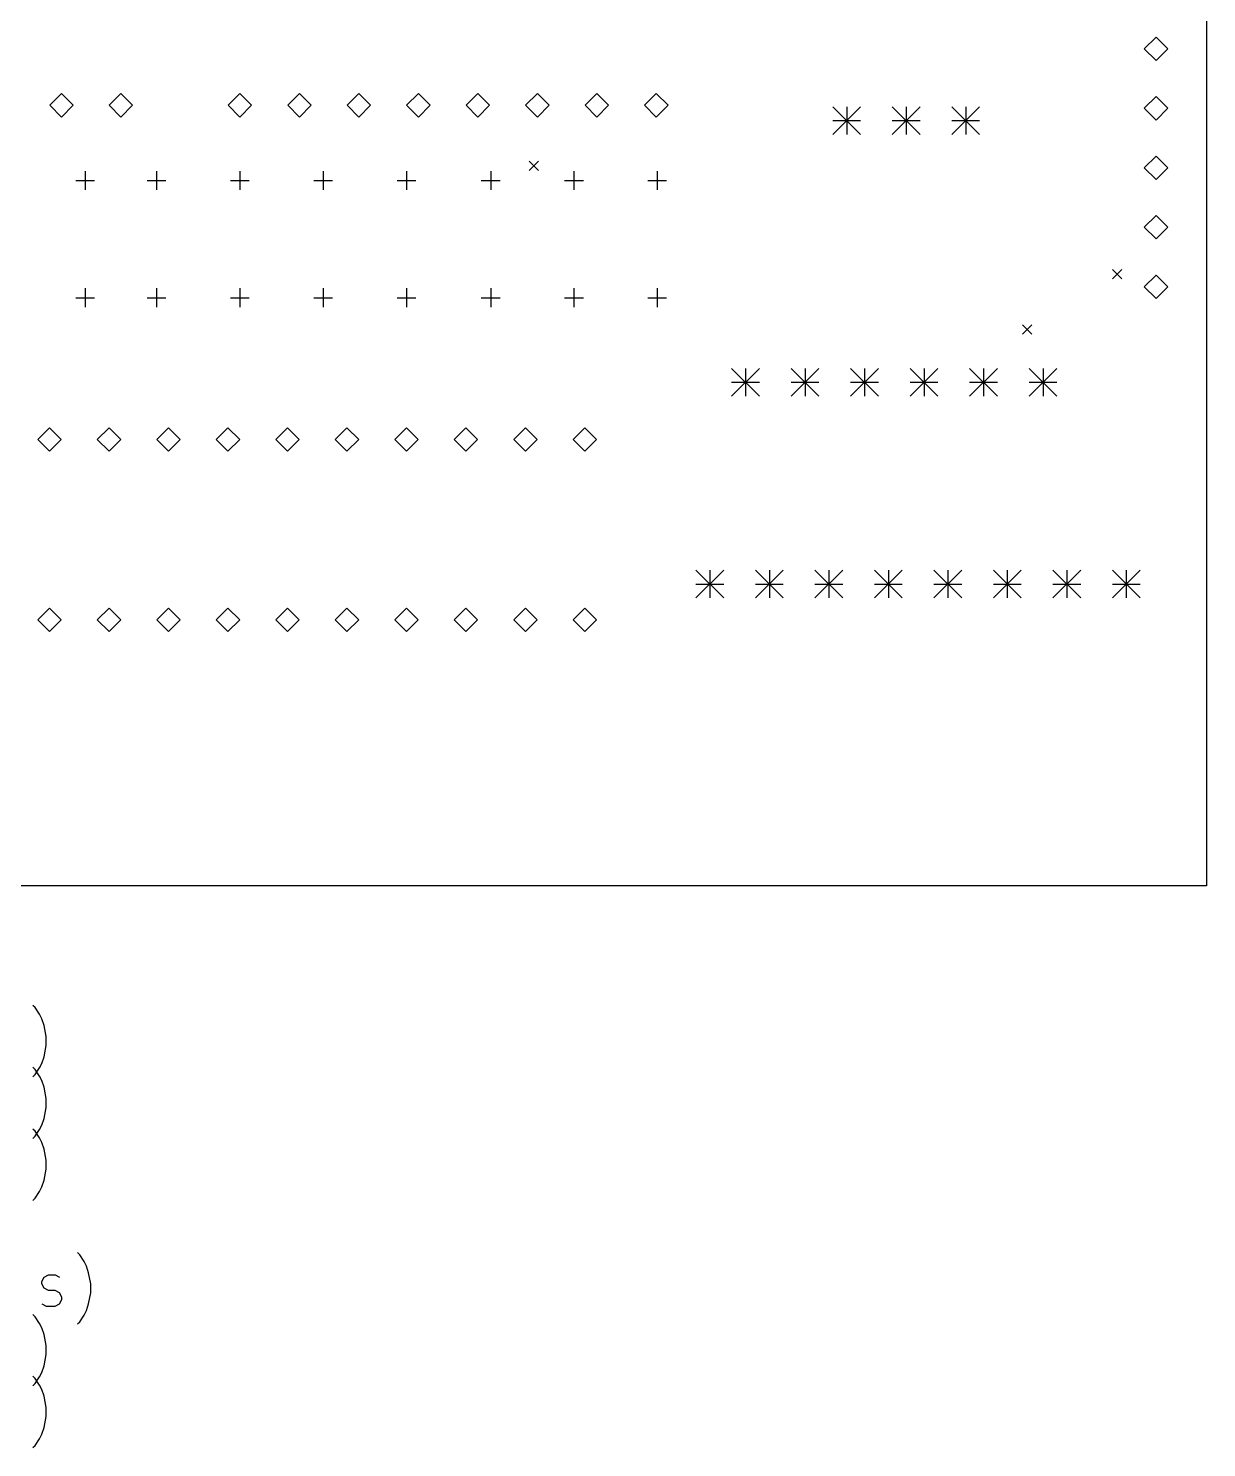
# Model space of a CAD drawing. Extents: x 114 to 215, y -159 to -37.
# Drawn here: x 164.6 to 214.9, y -159.2 to -98.6 of the extents above; entities that cross this region are included whole.
import ezdxf

# ---------------------------------------------------------------- set-up
doc = ezdxf.new("R2010")
doc.units = 0
doc.layers.add('BLACK', color=7, linetype='CONTINUOUS')

msp = doc.modelspace()

# ---------------------------------------------------------------- linework, layer by layer
at = {"layer": 'BLACK', "linetype": 'CONTINUOUS'}
for p, q in [((214.935, -36.8175), (214.935, -135.2425)), ((212.776, -98.992), (212.276, -99.492)), ((213.276, -99.492), (212.776, -98.992)), ((212.276, -99.492), (212.776, -99.992)), ((212.776, -99.992), (213.276, -99.492)), ((166.04, -101.405), (165.54, -101.905)), ((166.54, -101.905), (166.04, -101.405)), ((168.58, -101.405), (168.08, -101.905)), ((169.08, -101.905), (168.58, -101.405)), ((173.66, -101.405), (173.16, -101.905)), ((174.16, -101.905), (173.66, -101.405)), ((176.2, -101.405), (175.7, -101.905)), ((176.7, -101.905), (176.2, -101.405)), ((178.74, -101.405), (178.24, -101.905)), ((179.24, -101.905), (178.74, -101.405)), ((181.28, -101.405), (180.78, -101.905)), ((181.78, -101.905), (181.28, -101.405)), ((183.82, -101.405), (183.32, -101.905)), ((184.32, -101.905), (183.82, -101.405)), ((186.36, -101.405), (185.86, -101.905)), ((186.86, -101.905), (186.36, -101.405)), ((188.9, -101.405), (188.4, -101.905)), ((189.4, -101.905), (188.9, -101.405)), ((191.44, -101.405), (190.94, -101.905)), ((191.94, -101.905), (191.44, -101.405)), ((212.776, -101.532), (212.276, -102.032)), ((213.276, -102.032), (212.776, -101.532)), ((165.54, -101.905), (166.04, -102.405)), ((166.04, -102.405), (166.54, -101.905)), ((168.08, -101.905), (168.58, -102.405)), ((168.58, -102.405), (169.08, -101.905)), ((173.16, -101.905), (173.66, -102.405)), ((173.66, -102.405), (174.16, -101.905)), ((175.7, -101.905), (176.2, -102.405)), ((176.2, -102.405), (176.7, -101.905)), ((178.24, -101.905), (178.74, -102.405)), ((178.74, -102.405), (179.24, -101.905)), ((180.78, -101.905), (181.28, -102.405)), ((181.28, -102.405), (181.78, -101.905)), ((183.32, -101.905), (183.82, -102.405)), ((183.82, -102.405), (184.32, -101.905)), ((185.86, -101.905), (186.36, -102.405)), ((186.36, -102.405), (186.86, -101.905)), ((188.4, -101.905), (188.9, -102.405)), ((188.9, -102.405), (189.4, -101.905)), ((190.94, -101.905), (191.44, -102.405)), ((191.44, -102.405), (191.94, -101.905)), ((198.973, -101.965), (200.163, -103.155)), ((200.163, -101.965), (198.973, -103.155)), ((199.568, -101.965), (199.568, -103.155)), ((201.513, -101.965), (202.703, -103.155)), ((202.703, -101.965), (201.513, -103.155)), ((202.108, -101.965), (202.108, -103.155)), ((204.053, -101.965), (205.243, -103.155)), ((205.243, -101.965), (204.053, -103.155)), ((204.648, -101.965), (204.648, -103.155)), ((212.276, -102.032), (212.776, -102.532)), ((212.776, -102.532), (213.276, -102.032)), ((198.973, -102.56), (200.163, -102.56)), ((201.513, -102.56), (202.703, -102.56)), ((204.053, -102.56), (205.243, -102.56)), ((212.776, -104.072), (212.276, -104.572)), ((213.276, -104.572), (212.776, -104.072)), ((167.056, -104.72), (167.056, -105.52)), ((170.104, -104.72), (170.104, -105.52)), ((173.66, -104.72), (173.66, -105.52)), ((177.216, -104.72), (177.216, -105.52)), ((180.772, -104.72), (180.772, -105.52)), ((184.368, -104.72), (184.368, -105.52)), ((186.0088, -104.2902), (186.4088, -104.6902)), ((186.4088, -104.2902), (186.0088, -104.6902)), ((187.924, -104.72), (187.924, -105.52)), ((191.48, -104.72), (191.48, -105.52)), ((212.276, -104.572), (212.776, -105.072)), ((212.776, -105.072), (213.276, -104.572)), ((166.656, -105.12), (167.456, -105.12)), ((169.704, -105.12), (170.504, -105.12)), ((173.26, -105.12), (174.06, -105.12)), ((176.816, -105.12), (177.616, -105.12)), ((180.372, -105.12), (181.172, -105.12)), ((183.968, -105.12), (184.768, -105.12)), ((187.524, -105.12), (188.324, -105.12)), ((191.08, -105.12), (191.88, -105.12)), ((212.776, -106.612), (212.276, -107.112)), ((213.276, -107.112), (212.776, -106.612)), ((212.276, -107.112), (212.776, -107.612)), ((212.776, -107.612), (213.276, -107.112)), ((210.9155, -108.9208), (211.3155, -109.3208)), ((211.3155, -108.9208), (210.9155, -109.3208)), ((212.776, -109.152), (212.276, -109.652)), ((212.276, -109.652), (212.776, -110.152)), ((213.276, -109.652), (212.776, -109.152)), ((212.776, -110.152), (213.276, -109.652)), ((166.656, -110.12), (167.456, -110.12)), ((167.056, -109.72), (167.056, -110.52)), ((169.704, -110.12), (170.504, -110.12)), ((170.104, -109.72), (170.104, -110.52)), ((173.26, -110.12), (174.06, -110.12)), ((173.66, -109.72), (173.66, -110.52)), ((176.816, -110.12), (177.616, -110.12)), ((177.216, -109.72), (177.216, -110.52)), ((180.372, -110.12), (181.172, -110.12)), ((180.772, -109.72), (180.772, -110.52)), ((183.968, -110.12), (184.768, -110.12)), ((184.368, -109.72), (184.368, -110.52)), ((187.524, -110.12), (188.324, -110.12)), ((187.924, -109.72), (187.924, -110.52)), ((191.08, -110.12), (191.88, -110.12)), ((191.48, -109.72), (191.48, -110.52)), ((207.0777, -111.2797), (207.4777, -111.6797)), ((207.4777, -111.2797), (207.0777, -111.6797)), ((194.655, -113.141), (195.845, -114.331)), ((195.845, -113.141), (194.655, -114.331)), ((195.25, -113.141), (195.25, -114.331)), ((197.195, -113.141), (198.385, -114.331)), ((198.385, -113.141), (197.195, -114.331)), ((197.79, -113.141), (197.79, -114.331)), ((199.735, -113.141), (200.925, -114.331)), ((200.925, -113.141), (199.735, -114.331)), ((200.33, -113.141), (200.33, -114.331)), ((202.275, -113.141), (203.465, -114.331)), ((203.465, -113.141), (202.275, -114.331)), ((202.87, -113.141), (202.87, -114.331)), ((204.815, -113.141), (206.005, -114.331)), ((206.005, -113.141), (204.815, -114.331)), ((205.41, -113.141), (205.41, -114.331)), ((207.355, -113.141), (208.545, -114.331)), ((208.545, -113.141), (207.355, -114.331)), ((207.95, -113.141), (207.95, -114.331)), ((194.655, -113.736), (195.845, -113.736)), ((197.195, -113.736), (198.385, -113.736)), ((199.735, -113.736), (200.925, -113.736)), ((202.275, -113.736), (203.465, -113.736)), ((204.815, -113.736), (206.005, -113.736)), ((207.355, -113.736), (208.545, -113.736)), ((165.532, -115.678), (165.032, -116.178)), ((166.032, -116.178), (165.532, -115.678)), ((168.072, -115.678), (167.572, -116.178)), ((168.572, -116.178), (168.072, -115.678)), ((170.612, -115.678), (170.112, -116.178)), ((171.112, -116.178), (170.612, -115.678)), ((173.152, -115.678), (172.652, -116.178)), ((173.652, -116.178), (173.152, -115.678)), ((175.692, -115.678), (175.192, -116.178)), ((176.192, -116.178), (175.692, -115.678)), ((178.232, -115.678), (177.732, -116.178)), ((178.732, -116.178), (178.232, -115.678)), ((180.772, -115.678), (180.272, -116.178)), ((181.272, -116.178), (180.772, -115.678)), ((183.312, -115.678), (182.812, -116.178)), ((183.812, -116.178), (183.312, -115.678)), ((185.852, -115.678), (185.352, -116.178)), ((186.352, -116.178), (185.852, -115.678)), ((188.392, -115.678), (187.892, -116.178)), ((188.892, -116.178), (188.392, -115.678)), ((165.032, -116.178), (165.532, -116.678)), ((165.532, -116.678), (166.032, -116.178)), ((167.572, -116.178), (168.072, -116.678)), ((168.072, -116.678), (168.572, -116.178)), ((170.112, -116.178), (170.612, -116.678)), ((170.612, -116.678), (171.112, -116.178)), ((172.652, -116.178), (173.152, -116.678)), ((173.152, -116.678), (173.652, -116.178)), ((175.192, -116.178), (175.692, -116.678)), ((175.692, -116.678), (176.192, -116.178)), ((177.732, -116.178), (178.232, -116.678)), ((178.232, -116.678), (178.732, -116.178)), ((180.272, -116.178), (180.772, -116.678)), ((180.772, -116.678), (181.272, -116.178)), ((182.812, -116.178), (183.312, -116.678)), ((183.312, -116.678), (183.812, -116.178)), ((185.352, -116.178), (185.852, -116.678)), ((185.852, -116.678), (186.352, -116.178)), ((187.892, -116.178), (188.392, -116.678)), ((188.392, -116.678), (188.892, -116.178)), ((193.131, -121.757), (194.321, -122.947)), ((194.321, -121.757), (193.131, -122.947)), ((193.726, -121.757), (193.726, -122.947)), ((195.671, -121.757), (196.861, -122.947)), ((196.861, -121.757), (195.671, -122.947)), ((196.266, -121.757), (196.266, -122.947)), ((198.211, -121.757), (199.401, -122.947)), ((199.401, -121.757), (198.211, -122.947)), ((198.806, -121.757), (198.806, -122.947)), ((200.751, -121.757), (201.941, -122.947)), ((201.941, -121.757), (200.751, -122.947)), ((201.346, -121.757), (201.346, -122.947)), ((203.291, -121.757), (204.481, -122.947)), ((204.481, -121.757), (203.291, -122.947)), ((203.886, -121.757), (203.886, -122.947)), ((205.831, -121.757), (207.021, -122.947)), ((207.021, -121.757), (205.831, -122.947)), ((206.426, -121.757), (206.426, -122.947)), ((208.371, -121.757), (209.561, -122.947)), ((209.561, -121.757), (208.371, -122.947)), ((208.966, -121.757), (208.966, -122.947)), ((210.911, -121.757), (212.101, -122.947)), ((212.101, -121.757), (210.911, -122.947)), ((211.506, -121.757), (211.506, -122.947)), ((193.131, -122.352), (194.321, -122.352)), ((195.671, -122.352), (196.861, -122.352)), ((198.211, -122.352), (199.401, -122.352)), ((200.751, -122.352), (201.941, -122.352)), ((203.291, -122.352), (204.481, -122.352)), ((205.831, -122.352), (207.021, -122.352)), ((208.371, -122.352), (209.561, -122.352)), ((210.911, -122.352), (212.101, -122.352)), ((165.532, -123.376), (165.032, -123.876)), ((166.032, -123.876), (165.532, -123.376)), ((168.072, -123.376), (167.572, -123.876)), ((168.572, -123.876), (168.072, -123.376)), ((170.612, -123.376), (170.112, -123.876)), ((171.112, -123.876), (170.612, -123.376)), ((173.152, -123.376), (172.652, -123.876)), ((173.652, -123.876), (173.152, -123.376)), ((175.692, -123.376), (175.192, -123.876)), ((176.192, -123.876), (175.692, -123.376)), ((178.232, -123.376), (177.732, -123.876)), ((178.732, -123.876), (178.232, -123.376)), ((180.772, -123.376), (180.272, -123.876)), ((181.272, -123.876), (180.772, -123.376)), ((183.312, -123.376), (182.812, -123.876)), ((183.812, -123.876), (183.312, -123.376)), ((185.852, -123.376), (185.352, -123.876)), ((186.352, -123.876), (185.852, -123.376)), ((188.392, -123.376), (187.892, -123.876)), ((188.892, -123.876), (188.392, -123.376)), ((165.032, -123.876), (165.532, -124.376)), ((165.532, -124.376), (166.032, -123.876)), ((167.572, -123.876), (168.072, -124.376)), ((168.072, -124.376), (168.572, -123.876)), ((170.112, -123.876), (170.612, -124.376)), ((170.612, -124.376), (171.112, -123.876)), ((172.652, -123.876), (173.152, -124.376)), ((173.152, -124.376), (173.652, -123.876)), ((175.192, -123.876), (175.692, -124.376)), ((175.692, -124.376), (176.192, -123.876)), ((177.732, -123.876), (178.232, -124.376)), ((178.232, -124.376), (178.732, -123.876)), ((180.272, -123.876), (180.772, -124.376)), ((180.772, -124.376), (181.272, -123.876)), ((182.812, -123.876), (183.312, -124.376)), ((183.312, -124.376), (183.812, -123.876)), ((185.352, -123.876), (185.852, -124.376)), ((185.852, -124.376), (186.352, -123.876)), ((187.892, -123.876), (188.392, -124.376)), ((188.392, -124.376), (188.892, -123.876)), ((214.935, -135.2425), (115.24, -135.2425)), ((164.91563, -140.441861), (164.820392, -140.346623)), ((165.106106, -140.727576), (164.91563, -140.441861)), ((165.201344, -140.918052), (165.106106, -140.727576)), ((165.296582, -141.203766), (165.201344, -140.918052)), ((165.39182, -141.679957), (165.296582, -141.203766)), ((165.39182, -142.060909), (165.39182, -141.679957)), ((165.296582, -142.5371), (165.39182, -142.060909)), ((164.91563, -143.081861), (164.820392, -142.986623)), ((164.91563, -143.299004), (165.106106, -143.01329)), ((165.106106, -143.01329), (165.201344, -142.822814)), ((165.201344, -142.822814), (165.296582, -142.5371)), ((164.820392, -143.394242), (164.91563, -143.299004)), ((165.106106, -143.367576), (164.91563, -143.081861)), ((165.201344, -143.558052), (165.106106, -143.367576)), ((165.296582, -143.843766), (165.201344, -143.558052)), ((165.39182, -144.319957), (165.296582, -143.843766)), ((165.296582, -145.1771), (165.39182, -144.700909)), ((165.39182, -144.700909), (165.39182, -144.319957)), ((165.106106, -145.65329), (165.201344, -145.462814)), ((165.201344, -145.462814), (165.296582, -145.1771)), ((164.91563, -145.721861), (164.820392, -145.626623)), ((164.820392, -146.034242), (164.91563, -145.939004)), ((164.91563, -145.939004), (165.106106, -145.65329)), ((165.106106, -146.007576), (164.91563, -145.721861)), ((165.201344, -146.198052), (165.106106, -146.007576)), ((165.296582, -146.483766), (165.201344, -146.198052)), ((165.39182, -146.959957), (165.296582, -146.483766)), ((165.39182, -147.340909), (165.39182, -146.959957)), ((165.201344, -148.102814), (165.296582, -147.8171)), ((165.296582, -147.8171), (165.39182, -147.340909)), ((164.91563, -148.579004), (165.106106, -148.29329)), ((165.106106, -148.29329), (165.201344, -148.102814)), ((164.820392, -148.674242), (164.91563, -148.579004)), ((166.820392, -151.001861), (166.725154, -150.906623)), ((167.010868, -151.287576), (166.820392, -151.001861)), ((167.106106, -151.478052), (167.010868, -151.287576)), ((167.201344, -151.763766), (167.106106, -151.478052)), ((165.201344, -152.144719), (165.296582, -151.954242)), ((165.296582, -151.954242), (165.487058, -151.859004)), ((165.487058, -151.859004), (165.772772, -151.859004)), ((165.772772, -151.859004), (165.963249, -151.954242)), ((167.296582, -152.239957), (167.201344, -151.763766)), ((165.201344, -152.239957), (165.201344, -152.144719)), ((165.296582, -152.430433), (165.201344, -152.239957)), ((165.487058, -152.525671), (165.296582, -152.430433)), ((165.772772, -152.525671), (165.487058, -152.525671)), ((165.963249, -152.620909), (165.772772, -152.525671)), ((166.058487, -152.811385), (165.963249, -152.620909)), ((167.201344, -153.0971), (167.296582, -152.620909)), ((167.296582, -152.620909), (167.296582, -152.239957)), ((165.201344, -153.0971), (165.39182, -153.192338)), ((165.39182, -153.192338), (165.772772, -153.192338)), ((165.772772, -153.192338), (165.963249, -153.0971)), ((165.963249, -153.0971), (166.058487, -152.906623)), ((166.058487, -152.906623), (166.058487, -152.811385)), ((167.106106, -153.382814), (167.201344, -153.0971)), ((164.91563, -153.641861), (164.820392, -153.546623)), ((165.106106, -153.927576), (164.91563, -153.641861)), ((165.201344, -154.118052), (165.106106, -153.927576)), ((166.725154, -153.954242), (166.820392, -153.859004)), ((166.820392, -153.859004), (167.010868, -153.57329)), ((167.010868, -153.57329), (167.106106, -153.382814)), ((165.296582, -154.403766), (165.201344, -154.118052)), ((165.39182, -154.879957), (165.296582, -154.403766)), ((165.39182, -155.260909), (165.39182, -154.879957)), ((165.201344, -156.022814), (165.296582, -155.7371)), ((165.296582, -155.7371), (165.39182, -155.260909)), ((164.91563, -156.281861), (164.820392, -156.186623)), ((164.91563, -156.499004), (165.106106, -156.21329)), ((165.106106, -156.567576), (164.91563, -156.281861)), ((165.106106, -156.21329), (165.201344, -156.022814)), ((164.820392, -156.594242), (164.91563, -156.499004)), ((165.201344, -156.758052), (165.106106, -156.567576)), ((165.296582, -157.043766), (165.201344, -156.758052)), ((165.39182, -157.519957), (165.296582, -157.043766)), ((165.39182, -157.900909), (165.39182, -157.519957)), ((165.296582, -158.3771), (165.39182, -157.900909)), ((165.106106, -158.85329), (165.201344, -158.662814)), ((165.201344, -158.662814), (165.296582, -158.3771)), ((164.820392, -159.234242), (164.91563, -159.139004)), ((164.91563, -159.139004), (165.106106, -158.85329))]:
    msp.add_line(p, q, dxfattribs=at)

doc.saveas('drawing.dxf')
